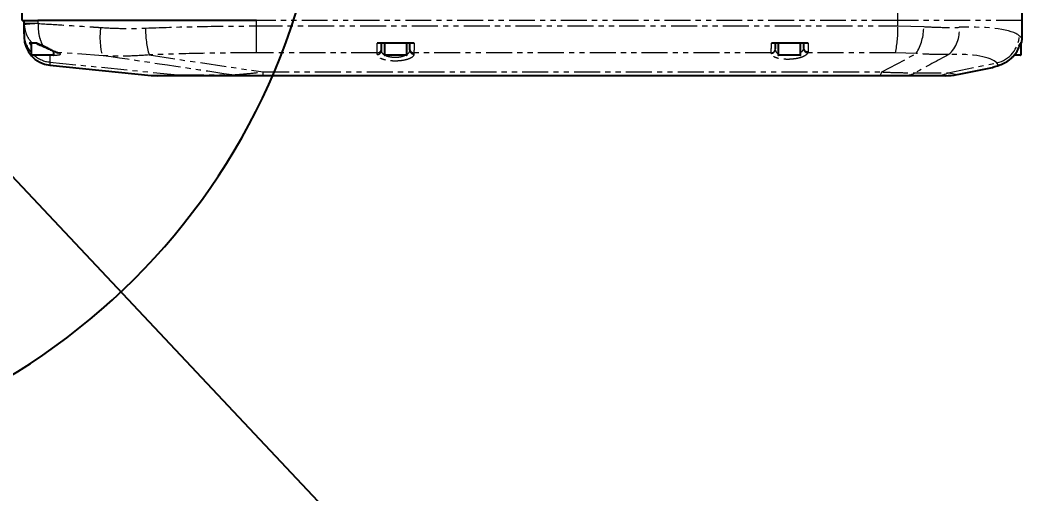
# Model space of a CAD drawing. Header units: inches. Extents: x 205 to 4949, y 179 to 2281.
# Drawn here: x 2568.3 to 2814, y 1235.7 to 1351.7 of the extents above; entities that cross this region are included whole.
import ezdxf

# ---------------------------------------------------------------- set-up
doc = ezdxf.new("R2010")
doc.units = ezdxf.units.IN
doc.header["$MEASUREMENT"] = 0
doc.linetypes.add('SLD-双点画线', pattern=[12.7, 6.35, -1.27, 1.27, -1.27, 1.27, -1.27])
doc.linetypes.add('SLD-实线', pattern=[0, 0])
doc.layers.add('PDF_Text', color=7, linetype='Continuous')
doc.styles.get("Standard").update_dxf_attribs({"font": ''})
doc.styles.get('Standard').set_extended_font_data('SimSun')
doc.dimstyles.new('ISO-25', dxfattribs={"dimtxt": 2.5, "dimasz": 2.5, "dimexe": 1.25, "dimexo": 0.625, "dimtad": 1, "dimtxsty": 'Standard', "dimcen": 2.5, "dimadec": 0, "dimazin": 0, "dimtfac": 1, "dimtmove": 0, "dimatfit": 3, "dimfxl": 1, "dimarcsym": 0})

# ---------------------------------------------------------------- blocks, each defined once
blk = doc.blocks.new('*D35')
at = {"color": 0, "lineweight": -2}
for p, q in [((1846.96, 1907.5), (2006.73, 1907.5)), ((2006.73, 1907.5), (2056.11, 1855.08)), ((2889.85, 969.99), (2076.68, 1833.24)), ((2910.42, 948.15), (2930.99, 926.31))]:
    blk.add_line(p, q, dxfattribs=at)
at = {"color": 0}
for points in [[(2052.47, 1851.65), (2059.75, 1858.5), (2076.68, 1833.24)], [(2914.06, 951.58), (2906.78, 944.72), (2889.85, 969.99)]]:
    blk.add_solid(points, dxfattribs=at)
at = {"layer": 'Defpoints', "color": 0}
for p in [(2076.68, 1833.24), (2889.85, 969.99)]:
    blk.add_point(p, dxfattribs=at)
at = {"color": 0, "insert": (1846.96, 1940.18), "char_height": 40, "attachment_point": 1}
blk.add_mtext('\\fSimSun|b1|i0|c134|p34;\\H0.75x;φ1185.6', dxfattribs=at)
blk = doc.blocks.new('*D36')
at = {"color": 0, "lineweight": -2}
blk.add_arc((2483.26, 1401.61), 402.93, 194.2669, 355.7331, dxfattribs=at)
at = {"color": 0}
for points in [[(2890.08, 1371.45), (2880.08, 1371.82), (2886.2, 1401.61)], [(2097.65, 1303.37), (2087.87, 1301.26), (2086.45, 1331.64)]]:
    blk.add_solid(points, dxfattribs=at)
at = {"layer": 'Defpoints', "color": 0}
for p in [(2483.26, 1401.61), (2483.26, 1401.61), (3095.32, 1401.61), (1899.31, 1298.65), (2323.67, 1031.63)]:
    blk.add_point(p, dxfattribs=at)
at = {"color": 0, "insert": (2744.33, 1134.78), "char_height": 40, "attachment_point": 1, "rotation": 50.1394}
blk.add_mtext('\\fSimSun|b1|i0|c134|p2;\\H0.75x;170%%d', dxfattribs=at)

msp = doc.modelspace()

# ---------------------------------------------------------------- linework, layer by layer
at = {"color": 7, "linetype": 'SLD-实线', "lineweight": 25}
for p, q in [((2568.7597, 1351.6158), (2568.7597, 1374.8947)), ((2813.746, 1351.6158), (2813.746, 1362.1152)), ((2568.7597, 1351.6158), (2572.6542, 1351.6158)), ((2569.2596, 1350.9825), (2569.2596, 1351.6158)), ((2626.165, 1351.6158), (2572.6542, 1351.6158)), ((2813.746, 1347.374), (2813.746, 1351.6158)), ((2569.2596, 1350.9825), (2569.2685, 1350.6323)), ((2569.2596, 1348.3532), (2569.2596, 1350.9825)), ((2569.2596, 1348.3532), (2569.2596, 1347.6385)), ((2571.2039, 1346.1161), (2570.4927, 1346.1161)), ((2571.0095, 1346.1161), (2571.0095, 1343.2163)), ((2576.5092, 1343.2163), (2576.5092, 1344.1032)), ((2664.7802, 1346.1161), (2655.7747, 1346.1161)), ((2656.7547, 1344.6589), (2656.7547, 1344.23)), ((2657.5047, 1346.1161), (2657.5047, 1343.2163)), ((2663.0044, 1343.2163), (2663.0044, 1346.1161)), ((2663.7544, 1344.3239), (2663.7544, 1344.6589)), ((2761.3388, 1346.1161), (2752.3334, 1346.1161)), ((2753.9993, 1346.1161), (2753.9993, 1343.2163)), ((2759.499, 1343.2163), (2759.499, 1346.1161)), ((2760.2489, 1344.9069), (2760.2489, 1346.1161)), ((2813.496, 1343.2163), (2813.496, 1346.1161)), ((2576.4092, 1343.1163), (2571.1095, 1343.1163)), ((2662.9044, 1343.1163), (2657.6047, 1343.1163)), ((2759.399, 1343.1163), (2754.0993, 1343.1163)), ((2813.396, 1343.1163), (2811.738, 1343.1163)), ((2575.5628, 1340.6737), (2600.3894, 1338.191)), ((2797.8878, 1338.4104), (2806.5047, 1340.1417)), ((2608.4135, 1338.1166), (2601.8819, 1338.1166)), ((2621.5991, 1338.1166), (2608.4135, 1338.1166)), ((2778.7517, 1338.1166), (2627.7916, 1338.1166)), ((2792.7442, 1338.1166), (2784.706, 1338.1166)), ((2794.9317, 1338.1166), (2792.7442, 1338.1166))]:
    msp.add_line(p, q, dxfattribs=at)
at = {"color": 8, "linetype": 'SLD-双点画线', "lineweight": 18}
for p, q in [((2783.3033, 1351.6158), (2783.3033, 1362.1152)), ((2572.6542, 1351.6158), (2572.6542, 1350.9825)), ((2626.165, 1350.2968), (2626.165, 1351.6158)), ((2783.3033, 1351.6158), (2626.165, 1351.6158)), ((2783.3033, 1350.2968), (2783.3033, 1351.6158)), ((2813.746, 1351.6158), (2783.3033, 1351.6158)), ((2569.2596, 1350.9825), (2572.6542, 1350.9825)), ((2572.6542, 1350.9825), (2572.6568, 1350.8814)), ((2626.165, 1350.2968), (2783.3033, 1350.2968)), ((2783.3033, 1350.2968), (2789.655, 1350.1243)), ((2760.2195, 1344.6589), (2760.2489, 1344.9069)), ((2571.0095, 1343.2163), (2576.5092, 1343.2163)), ((2575.5681, 1343.1163), (2575.5681, 1341.4416)), ((2588.6437, 1343.0068), (2577.4653, 1343.7746)), ((2599.8747, 1343.186), (2627.8003, 1339.0211)), ((2655.7633, 1343.7193), (2626.1715, 1343.7193)), ((2655.7633, 1343.2904), (2655.7633, 1343.7193)), ((2657.5047, 1343.2163), (2663.0044, 1343.2163)), ((2752.2853, 1343.7193), (2664.7654, 1343.7193)), ((2664.7654, 1343.7193), (2664.7654, 1343.3842)), ((2752.2853, 1343.5757), (2752.2853, 1343.7193)), ((2753.9993, 1343.2163), (2759.499, 1343.2163)), ((2782.7039, 1343.7193), (2761.2494, 1343.7193)), ((2779.4125, 1339.0211), (2787.7954, 1343.5468)), ((2787.7954, 1343.5468), (2782.7039, 1343.7193)), ((2811.7975, 1343.2163), (2813.496, 1343.2163)), ((2575.5681, 1341.4416), (2606.9324, 1338.3051)), ((2795.6138, 1338.8332), (2807.5449, 1341.2304)), ((2807.986, 1340.6495), (2807.5449, 1341.2304)), ((2606.9324, 1338.3051), (2620.118, 1338.3051)), ((2627.8003, 1339.0211), (2779.4125, 1339.0211)), ((2787.5756, 1338.8332), (2795.6138, 1338.8332))]:
    msp.add_line(p, q, dxfattribs=at)
at = {"color": 8, "linetype": 'SLD-双点画线', "lineweight": 18, "flags": 128}
for points in [[(2587.9289, 1349.9184), (2587.8627, 1348.6775), (2587.8434, 1347.4761), (2587.8716, 1346.3526), (2587.9465, 1345.3426), (2588.0655, 1344.4783), (2588.2249, 1343.7872), (2588.4197, 1343.2915), (2588.6437, 1343.0068)], [(2626.1715, 1343.7193), (2626.1705, 1344.16), (2626.1695, 1344.7436), (2626.1686, 1345.4564), (2626.1677, 1346.2819), (2626.1669, 1347.2009), (2626.1662, 1348.1919), (2626.1655, 1349.2319), (2626.165, 1350.2968)], [(2575.5681, 1341.4416), (2575.5641, 1340.8658), (2575.5628, 1340.6737), (2575.5628, 1340.6737)], [(2600.3894, 1338.191), (2600.4703, 1338.1924), (2601.1172, 1338.2037), (2602.4106, 1338.2263), (2604.3495, 1338.2601), (2606.9324, 1338.3051)], [(2778.7517, 1338.1166), (2778.8359, 1338.1308), (2778.9201, 1338.1736), (2779.0039, 1338.2449), (2779.0872, 1338.3444), (2779.1699, 1338.4721), (2779.2517, 1338.6277), (2779.3327, 1338.8108), (2779.4125, 1339.0211)], [(2795.6138, 1338.8332), (2796.7249, 1338.6266), (2797.4685, 1338.4884), (2797.8412, 1338.4191), (2797.8878, 1338.4104)]]:
    msp.add_lwpolyline(points, dxfattribs=at)
at = {"color": 7, "linetype": 'SLD-实线', "lineweight": 25, "flags": 128}
msp.add_lwpolyline([(2577.4653, 1343.7746), (2577.3043, 1343.7965), (2577.2599, 1343.8095)], dxfattribs=at)
at = {"color": 0}
msp.add_arc((2483.2645, 1401.613), 159.991, 190, 170, dxfattribs=at)
at = {"color": 8, "linetype": 'SLD-双点画线', "lineweight": 18}
for centre, radius, start, end in [((2574.1971, 1306.7706), 44.1377, 91.999825, 96.411273), ((2624.168, 1349.8378), 25.1876, 180.169119, 195.312974), ((2757.4786, 1349.3344), 25.8427, 347.450699, 2.134229), ((2777.4699, 1350.0177), 12.1856, 327.925307, 0.501293), ((2790.773, 1349.0467), 7.6057, 310.850278, 6.887649), ((2576.175, 1348.357), 6.9153, 180.031341, 221.672916), ((2805.8711, 1348.2407), 7.2074, 283.428776, 357.254766), ((2573.3829, 1345.6934), 0.4208, 315.196926, 344.374702), ((2655.7846, 1344.6897), 0.9706, 268.743117, 358.183934), ((2655.7846, 1344.2608), 0.9706, 268.743318, 358.183733), ((2664.7258, 1344.6904), 0.972, 181.859281, 272.331014), ((2664.7258, 1344.3554), 0.972, 181.859661, 272.331476), ((2752.2808, 1344.6882), 0.9689, 270.262518, 358.26819), ((2752.2808, 1344.5447), 0.9689, 270.264983, 358.267495), ((2761.2378, 1344.7409), 1.0217, 184.600621, 270.649401), ((2761.2066, 1344.9636), 0.9593, 183.384022, 275.483276), ((2576.2524, 1348.4322), 7.024, 229.1841, 264.408975), ((2608.4193, 1344.0728), 5.9562, 255.544333, 269.944348), ((2621.6049, 1344.073), 5.9564, 255.544587, 269.944094), ((2591.5546, 1338.9211), 36.2459, 358.728178, 0.158172), ((2784.6636, 1344.39), 6.2735, 270.387117, 297.656528), ((2792.7019, 1344.3897), 6.2733, 270.386636, 297.657008)]:
    msp.add_arc(centre, radius, start, end, dxfattribs=at)
at = {"color": 7, "linetype": 'SLD-实线', "lineweight": 25}
for centre, radius, start, end in [((2576.2592, 1347.6385), 6.9996, 180, 264.258965), ((2571.1095, 1343.2163), 0.1, 180, 270), ((2576.4092, 1343.2163), 0.1, 270, 0), ((2657.6047, 1343.2163), 0.1, 180, 270), ((2662.9044, 1343.2163), 0.1, 270, 0), ((2754.0993, 1343.2163), 0.1, 180, 270), ((2759.399, 1343.2163), 0.1, 270, 0), ((2813.396, 1343.2163), 0.1, 270, 0), ((2601.8819, 1353.1157), 14.9992, 264.4502, 270), ((2794.9333, 1353.1157), 14.9992, 270, 280.991087)]:
    msp.add_arc(centre, radius, start, end, dxfattribs=at)
at = {"color": 8, "linetype": 'SLD-双点画线', "lineweight": 18}
for centre, major_axis, ratio, start_param, end_param in [((2778.7479, 1341.01), (34.9795, 5.8503), 0.19476428, 0.16425136, 0.94464064), ((2576.2592, 1350.1057), (0, 7.0386), 0.99446351, 2.17343595, 2.29353057), ((2573.6607, 1343.8548), (4.4994, -0.457), 0.12374313, 5.39829664, 6.85902018), ((2358.1122, 1257.7907), (904.6743, -104.2313), 0.12563178, 1.29147866, 1.32763323), ((3354.8038, 1384.8401), (944.4525, 375.576), 0.19435211, 2.12494016, 2.1356692), ((2780.087, 1334.3449), (27.9618, 5.9761), 0.2397068, 0.14562734, 0.92601663)]:
    msp.add_ellipse(centre, major_axis=major_axis, ratio=ratio, start_param=start_param, end_param=end_param, dxfattribs=at)
for points, knots in [([(2625.7565, 1351.8504), (2625.825, 1351.8111), (2625.9611, 1351.7329), (2626.0973, 1351.6547), (2626.165, 1351.6158)], [0, 0, 0, 0, 0.50290704, 1, 1, 1, 1]), ([(2569.2685, 1350.6323), (2569.3663, 1349.9341), (2569.5567, 1348.5741), (2570.3751, 1347.071), (2571.0073, 1346.3427), (2571.2039, 1346.1161)], [0, 0, 0, 0, 0.42088309, 0.81986091, 1, 1, 1, 1]), ([(2572.6568, 1350.8814), (2574.8789, 1350.7559), (2579.3306, 1350.5044), (2584.4607, 1350.1627), (2587.3382, 1349.96), (2587.9289, 1349.9184)], [0, 0, 0, 0, 0.44196663, 0.8854411, 1, 1, 1, 1]), ([(2572.6568, 1350.8814), (2572.6752, 1350.1777), (2572.7109, 1348.8067), (2573.131, 1346.9581), (2573.5733, 1346.0306), (2573.7882, 1345.5801)], [0, 0, 0, 0, 0.35160258, 0.68503159, 1, 1, 1, 1]), ([(2587.9289, 1349.9184), (2589.7582, 1349.8165), (2593.4244, 1349.6122), (2597.1259, 1349.713), (2598.9805, 1349.7635)], [0, 0, 0, 0, 0.49895729, 1, 1, 1, 1]), ([(2598.9805, 1349.7635), (2603.4835, 1349.9187), (2612.5121, 1350.2298), (2621.6065, 1350.2744), (2626.165, 1350.2968)], [0, 0, 0, 0, 0.498744827, 1, 1, 1, 1]), ([(2789.655, 1350.1243), (2791.1973, 1350.0387), (2792.6902, 1349.9799), (2795.5798, 1349.9226), (2796.9766, 1349.924), (2798.3238, 1349.9588)], [0, 0, 0, 0, 0.5, 0.5, 1, 1, 1, 1]), ([(2813.0703, 1347.8955), (2813.3879, 1347.6296), (2813.7836, 1347.2982), (2813.7078, 1347.3615), (2813.6928, 1347.374)], [0, 0, 0, 0, 0.80264796, 1, 1, 1, 1]), ([(2572.4837, 1346.1161), (2572.7205, 1346.0071), (2573.1452, 1345.8117), (2573.591, 1345.6511), (2573.7882, 1345.5801)], [0, 0, 0, 0, 0.55762603, 1, 1, 1, 1]), ([(2573.7882, 1345.5801), (2573.9712, 1345.4985), (2574.5389, 1345.2455), (2575.6045, 1344.67), (2576.6948, 1344.0659), (2577.2565, 1343.8536), (2577.4653, 1343.7746)], [0, 0, 0, 0, 0.12143371, 0.37662869, 0.76828733, 1, 1, 1, 1]), ([(2655.7633, 1343.7193), (2655.7659, 1344.0552), (2655.7703, 1344.6348), (2655.7734, 1345.6777), (2655.7747, 1346.1161)], [0, 0, 0, 0, 0.57953468, 1, 1, 1, 1]), ([(2656.7547, 1344.23), (2656.7594, 1344.1713), (2656.7782, 1343.9309), (2656.9685, 1343.5725), (2657.3764, 1343.3322), (2657.5346, 1343.239)], [0, 0, 0, 0, 0.1650512, 0.67606314, 1, 1, 1, 1]), ([(2663.0044, 1343.3246), (2663.2077, 1343.4631), (2663.6581, 1343.7698), (2663.7202, 1344.1276), (2663.7544, 1344.3239)], [0, 0, 0, 0, 0.45143717, 1, 1, 1, 1]), ([(2664.7802, 1346.1161), (2664.7785, 1345.6777), (2664.7744, 1344.6348), (2664.7687, 1344.0552), (2664.7654, 1343.7193)], [0, 0, 0, 0, 0.42042182, 1, 1, 1, 1]), ([(2752.2853, 1343.7193), (2752.2961, 1344.0555), (2752.3147, 1344.6347), (2752.3278, 1345.6783), (2752.3334, 1346.1161)], [0, 0, 0, 0, 0.58053145, 1, 1, 1, 1]), ([(2753.2493, 1344.5154), (2753.2899, 1344.3457), (2753.3707, 1344.0082), (2753.688, 1343.6733), (2753.9853, 1343.5569), (2753.9993, 1343.5514)], [0, 0, 0, 0, 0.49057198, 0.97606499, 1, 1, 1, 1]), ([(2759.499, 1343.8679), (2759.6239, 1343.9411), (2760.0292, 1344.1787), (2760.1417, 1344.4625), (2760.2195, 1344.6589)], [0, 0, 0, 0, 0.3082441, 1, 1, 1, 1]), ([(2761.3388, 1346.1161), (2761.3356, 1345.8629), (2761.3245, 1344.9944), (2761.3091, 1344.4174), (2761.2982, 1344.0086)], [0, 0, 0, 0, 0.29149034, 1, 1, 1, 1]), ([(2599.8747, 1343.186), (2597.9942, 1343.0564), (2594.2219, 1342.7964), (2590.5068, 1342.9365), (2588.6437, 1343.0068)], [0, 0, 0, 0, 0.49849943, 1, 1, 1, 1]), ([(2626.1715, 1343.7193), (2621.7833, 1343.6973), (2612.9859, 1343.6533), (2604.252, 1343.342), (2599.8747, 1343.186)], [0, 0, 0, 0, 0.49880832, 1, 1, 1, 1]), ([(2664.7654, 1343.3842), (2664.7105, 1343.1899), (2664.6007, 1342.801), (2663.7409, 1342.2804), (2662.4911, 1341.8963), (2661.0041, 1341.6958), (2659.5003, 1341.684), (2658.1195, 1341.842), (2656.9584, 1342.1491), (2656.1181, 1342.5848), (2655.7909, 1342.9901), (2655.7687, 1343.2316), (2655.7633, 1343.2904)], [0, 0, 0, 0, 0.11648326, 0.233082688, 0.346154695, 0.452397262, 0.552707542, 0.650556007, 0.749956459, 0.854086759, 0.964444943, 1, 1, 1, 1]), ([(2657.7206, 1343.1163), (2657.7278, 1343.1114), (2657.9365, 1342.9722), (2658.6019, 1342.7895), (2659.6541, 1342.6212), (2660.8286, 1342.6387), (2661.8828, 1342.805), (2662.3771, 1343.0236), (2662.5866, 1343.1163)], [0, 0, 0, 0, 0.00744237, 0.21382353, 0.41495925, 0.62038952, 0.83909783, 1, 1, 1, 1]), ([(2761.2494, 1343.7193), (2761.1267, 1343.5265), (2760.881, 1343.1407), (2759.8511, 1342.6361), (2758.4868, 1342.2748), (2756.9563, 1342.1), (2755.4736, 1342.1122), (2754.1618, 1342.2911), (2753.1221, 1342.6167), (2752.4192, 1343.0586), (2752.33, 1343.4032), (2752.2853, 1343.5757)], [0, 0, 0, 0, 0.12120429, 0.24254897, 0.35979128, 0.46981494, 0.57401419, 0.67620896, 0.78054208, 0.89014169, 1, 1, 1, 1]), ([(2795.7478, 1343.2936), (2794.496, 1343.2776), (2791.9697, 1343.2453), (2789.1952, 1343.4457), (2787.7954, 1343.5468)], [0, 0, 0, 0, 0.49549094, 1, 1, 1, 1]), ([(2806.5028, 1340.151), (2806.4893, 1340.1461), (2806.4462, 1340.1305), (2806.8684, 1340.2836), (2807.4721, 1340.489), (2807.9051, 1340.6242), (2807.986, 1340.6495)], [0, 0, 0, 0, 0.17039992, 0.53994612, 0.91399668, 1, 1, 1, 1]), ([(2620.118, 1338.3051), (2620.5228, 1338.3321), (2621.6071, 1338.4043), (2624.1876, 1338.6385), (2626.4743, 1338.8807), (2627.8003, 1339.0211)], [0, 0, 0, 0, 0.20018665, 0.5361891, 1, 1, 1, 1]), ([(2779.4125, 1339.0211), (2780.8905, 1338.9615), (2783.8164, 1338.8434), (2786.3312, 1338.8366), (2787.5756, 1338.8332)], [0, 0, 0, 0, 0.50516987, 1, 1, 1, 1])]:
    msp.add_open_spline(points, degree=3, knots=knots, dxfattribs=at)
at = {"color": 7, "linetype": 'SLD-实线', "lineweight": 25}
for points, knots in [([(2813.6143, 1346.1205), (2813.6515, 1346.2858), (2813.744, 1346.6975), (2813.7324, 1347.1201), (2813.7255, 1347.3729)], [0, 0, 0, 0, 0.40175138, 1, 1, 1, 1]), ([(2572.4837, 1346.1161), (2572.2309, 1346.1161), (2571.7923, 1346.1161), (2571.3684, 1346.1161), (2571.2616, 1346.1161), (2571.2039, 1346.1161)], [0, 0, 0, 0, 0.38534393, 0.66839243, 1, 1, 1, 1]), ([(2572.1304, 1346.1203), (2572.1798, 1346.0904), (2572.6011, 1345.8354), (2573.1354, 1345.6035), (2573.6163, 1345.4229), (2573.6818, 1345.3983)], [0, 0, 0, 0, 0.10291595, 0.87770842, 1, 1, 1, 1]), ([(2573.6819, 1345.3964), (2573.6849, 1345.3954), (2574.03, 1345.2775), (2574.7328, 1344.9436), (2575.7688, 1344.4444), (2576.6298, 1344.0101), (2577.0955, 1343.8834), (2577.2677, 1343.8366)], [0, 0, 0, 0, 0.00206955, 0.23986681, 0.51460351, 0.82052729, 1, 1, 1, 1]), ([(2656.7547, 1346.1161), (2656.7547, 1345.9576), (2656.7547, 1345.3292), (2656.7547, 1344.9457), (2656.7547, 1344.6589)], [0, 0, 0, 0, 0.25232835, 1, 1, 1, 1]), ([(2663.7543, 1344.6589), (2663.7543, 1344.8142), (2663.7543, 1345.0144), (2663.7543, 1345.5011), (2663.7543, 1345.7904), (2663.7543, 1346.1161)], [0, 0, 0, 0, 0.5, 0.5, 1, 1, 1, 1]), ([(2753.2493, 1346.1161), (2753.2493, 1345.9581), (2753.2493, 1345.3291), (2753.2493, 1344.9459), (2753.2493, 1344.6589)], [0, 0, 0, 0, 0.25115941, 1, 1, 1, 1]), ([(2811.4481, 1342.7219), (2811.9483, 1343.328), (2812.7868, 1344.3442), (2813.1375, 1345.6066), (2813.2791, 1346.1161)], [0, 0, 0, 0, 0.59638678, 1, 1, 1, 1]), ([(2813.637, 1346.1161), (2813.6047, 1346.1161), (2813.5615, 1346.1161), (2813.3357, 1346.1161), (2813.2791, 1346.1161)], [0, 0, 0, 0, 0.74939855, 1, 1, 1, 1]), ([(2577.2785, 1343.8037), (2577.3591, 1343.7794), (2577.5296, 1343.728), (2577.6387, 1343.6651), (2577.6123, 1343.6835), (2577.6119, 1343.6838)], [0, 0, 0, 0, 0.469359923, 0.991528815, 1, 1, 1, 1]), ([(2807.986, 1340.6495), (2808.4194, 1340.8001), (2809.2932, 1341.1039), (2810.5272, 1341.8605), (2811.1852, 1342.476), (2811.4481, 1342.7219)], [0, 0, 0, 0, 0.3714398, 0.74887268, 1, 1, 1, 1]), ([(2806.5044, 1340.1445), (2806.5129, 1340.1465), (2806.5334, 1340.1514), (2806.5569, 1340.1593), (2806.5713, 1340.1641), (2806.5749, 1340.1654), (2806.5775, 1340.1663), (2806.5798, 1340.1671), (2806.5826, 1340.1681), (2806.5905, 1340.1709), (2806.6757, 1340.2018), (2807.0366, 1340.3278), (2807.5461, 1340.5029), (2807.9755, 1340.6314), (2808.1068, 1340.6708)], [0, 0, 0, 0, 0.00671093, 0.0162725, 0.01829744, 0.0196324, 0.02114511, 0.02367582, 0.02955537, 0.05243333, 0.26204625, 0.56635666, 0.86736034, 1, 1, 1, 1]), ([(2627.7916, 1338.1166), (2626.7005, 1338.1166), (2624.9195, 1338.1166), (2622.7842, 1338.1166), (2621.8992, 1338.1166), (2621.5991, 1338.1166)], [0, 0, 0, 0, 0.5110588, 0.83418264, 1, 1, 1, 1]), ([(2784.706, 1338.1166), (2783.8226, 1338.1166), (2782.0104, 1338.1166), (2779.8559, 1338.1166), (2778.7517, 1338.1166)], [0, 0, 0, 0, 0.48745707, 1, 1, 1, 1])]:
    msp.add_open_spline(points, degree=3, knots=knots, dxfattribs=at)
at = {"color": 8, "linetype": 'SLD-双点画线', "lineweight": 18}
msp.add_open_spline([(2761.2982, 1344.0086), (2761.2947, 1343.9004), (2761.2789, 1343.8039), (2761.2494, 1343.7193)], degree=3, dxfattribs=at)
at = {"layer": 'PDF_Text'}
msp.add_arc((2483.2645, 1401.613), 592.8, 190, 170, dxfattribs=at)

# ---------------------------------------------------------------- dimensions: what is measured, and where the dimension line sits
dim = msp.add_diameter_dim_2p(p1=(2889.8466, 969.9876), p2=(2076.6823, 1833.2385), text='\\fSimSun|b1|i0|c134|p34;\\H0.75x;φ1185.6', dimstyle='ISO-25', override={"dimtxt": 40, "dimasz": 30, "dimexe": 2, "dimexo": 0, "dimgap": 1.524, "dimtoh": 1, "dimlfac": 5, "dimzin": 0, "dimtxsty": 'Standard', "dimadec": 2, "dimtdec": 3, "dimtix": 1, "dimatfit": 0, "dimtzin": 0})
dim.commit()
dim.dimension.update_dxf_attribs({"geometry": '*D35', "text_midpoint": (2006.7266, 1907.503), "dimtype": 163})
dim = msp.add_angular_dim_2l(base=(2323.6711, 1031.6341), line1=((1899.3062, 1298.6454), (2483.2645, 1401.613)), line2=((2483.2645, 1401.613), (3095.3226, 1401.613)), text='\\fSimSun|b1|i0|c134|p2;\\H0.75x;<>', dimstyle='ISO-25', override={"dimtxt": 40, "dimasz": 30, "dimexe": 2, "dimexo": 0, "dimgap": 1.524, "dimtad": 1, "dimlfac": 5, "dimzin": 0, "dimpost": '<>', "dimtxsty": 'Standard', "dimse1": 0, "dimse2": 0, "dimsd1": 0, "dimsd2": 0, "dimadec": 0, "dimtdec": 3, "dimtix": 1, "dimtofl": 1, "dimatfit": 0, "dimtzin": 0})
dim.commit()
dim.dimension.update_dxf_attribs({"geometry": '*D36', "text_midpoint": (2792.5579, 1143.365), "dimtype": 162})

doc.saveas('drawing.dxf')
